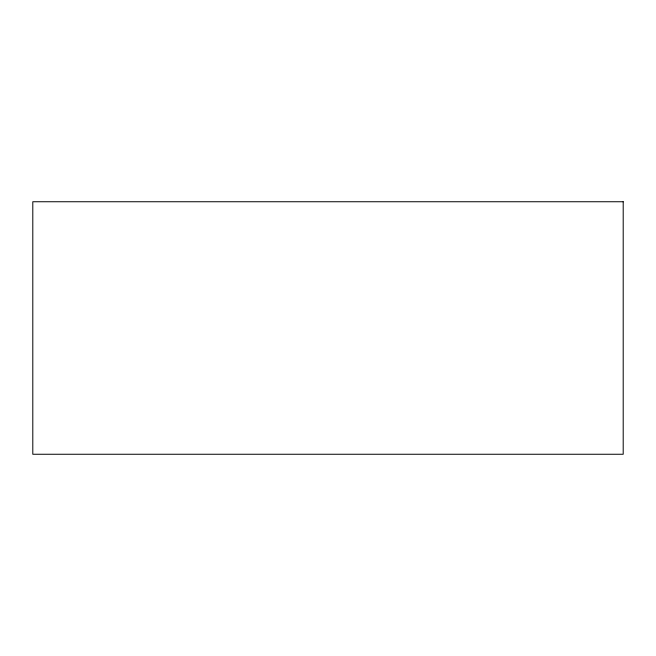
<?xml version="1.0" encoding="UTF-8"?>
<svg xmlns="http://www.w3.org/2000/svg" width="656" height="656" viewBox="0 0 656 656"><rect width="100%" height="100%" fill="white"/><g stroke="black" fill="none" stroke-linecap="round" stroke-linejoin="round"><path stroke-width="0.98" d="M623.2 201.745L32.8 201.745L32.8 454.255L623.2 454.255L623.2 201.745"/></g></svg>
